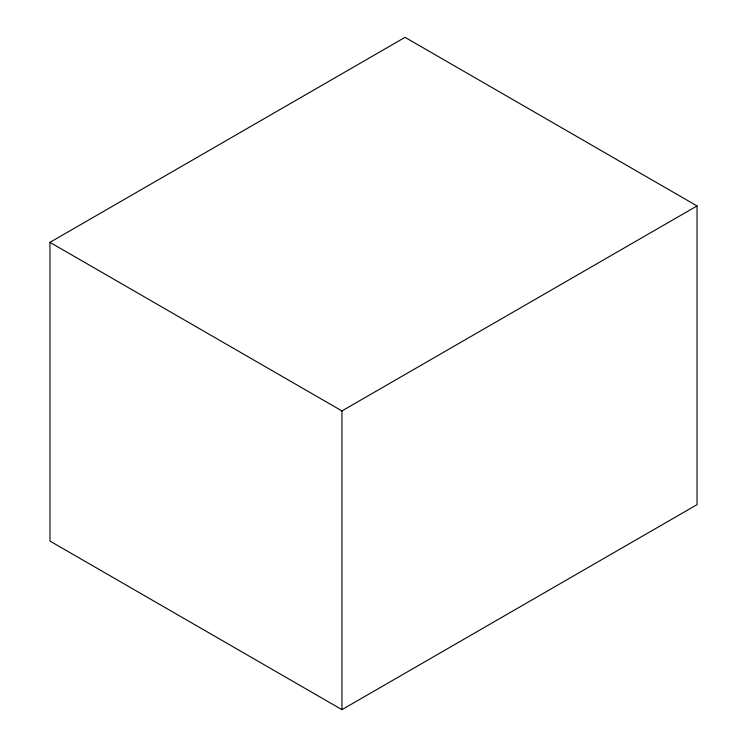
<?xml version="1.0" encoding="UTF-8"?>
<svg xmlns="http://www.w3.org/2000/svg" width="747" height="747" viewBox="0 0 747 747"><rect width="100%" height="100%" fill="white"/><g stroke="black" fill="none" stroke-linecap="round" stroke-linejoin="round"><path stroke-width="1.12" d="M49.965 242.355L405.051 37.35L697.035 205.929L697.035 504.645L341.949 709.65L49.965 541.071L49.965 242.355L341.949 410.934L697.035 205.929M341.949 410.934L341.949 709.65"/></g></svg>
